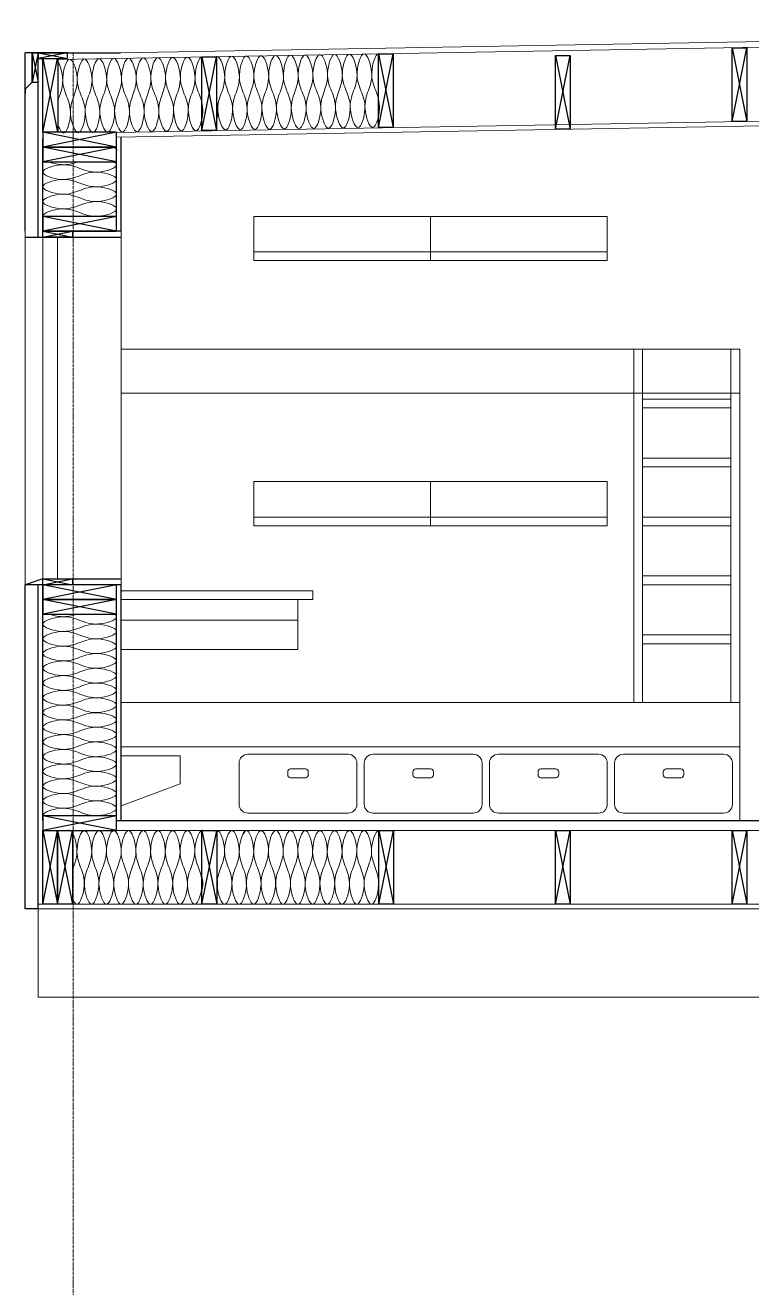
# Model space of a CAD drawing. Header units: millimetres. Extents: x 52 to 69096, y 37 to 64062.
# Drawn here: x 53071 to 55537, y 58418 to 62702 of the extents above; entities that cross this region are included whole.
import ezdxf

# ---------------------------------------------------------------- set-up
doc = ezdxf.new("R2010")
doc.units = ezdxf.units.MM
doc.linetypes.add('ACAD_ISO04W100', pattern=[30, 24, -3, 0, -3])
doc.layers.add('разрез', color=18, linetype='Continuous', lineweight=25, true_color=0x000000)

msp = doc.modelspace()

# ---------------------------------------------------------------- linework, layer by layer
at = {"layer": 'разрез', "lineweight": 25}
for p, q in [((53070.7, 62003.3), (53070.7, 62608.9)), ((53114.7, 61983.3), (53114.7, 62584.8)), ((53130.7, 62003.3), (53130.7, 62318.3)), ((53380.7, 62003.3), (53380.7, 62322.9)), ((53396.7, 62003.3), (53396.7, 62322.9)), ((53070.7, 59703.3), (53070.7, 60803.3)), ((53396.7, 60003.3), (53396.7, 60803.3))]:
    msp.add_line(p, q, dxfattribs=at)
at = {"layer": 'разрез', "linetype": 'ByBlock', "lineweight": 25}
for p, q in [((53094.7, 62608.9), (53070.7, 62608.9)), ((54270.3, 62605.1), (54320.3, 62355.1)), ((54270.3, 62355.1), (54320.3, 62605.1)), ((54870.7, 62599.5), (54920.7, 62349.5)), ((54870.7, 62349.5), (54920.7, 62599.5)), ((55470.7, 62626), (55520.7, 62376)), ((55470.7, 62376), (55520.7, 62626)), ((53130.7, 62588.9), (53180.7, 62338.9)), ((53130.7, 62338.9), (53180.7, 62588.9)), ((53670.5, 62594.6), (53720.5, 62344.6)), ((53670.5, 62344.6), (53720.5, 62594.6)), ((53380.4, 62338.9), (53130.4, 62288.9)), ((53380.4, 62288.9), (53130.4, 62338.9)), ((53380.4, 62288.9), (53130.4, 62238.9)), ((53380.4, 62238.9), (53130.4, 62288.9)), ((53380.7, 62053.3), (53130.7, 62003.3)), ((53380.7, 62003.3), (53130.7, 62053.3)), ((53396.7, 62003.3), (53130.7, 62003.3)), ((53130.7, 61983.3), (53230.7, 62003.3)), ((53130.7, 62003.3), (53230.7, 61983.3)), ((53070.7, 61983.3), (53396.7, 61983.3)), ((53130.7, 60823.3), (53070.7, 60803.3)), ((53396.7, 60803.3), (53070.7, 60803.3)), ((53114.7, 59703.3), (53114.7, 60803.3)), ((53130.7, 60803.3), (53230.7, 60823.3)), ((53130.7, 60823.3), (53230.7, 60803.3)), ((53130.7, 60003.3), (53130.7, 60803.3)), ((53380.7, 60803.3), (53130.7, 60753.3)), ((53380.7, 60753.3), (53130.7, 60803.3)), ((53230.7, 60823.3), (53396.7, 60823.3)), ((53380.7, 60003.3), (53380.7, 60803.3)), ((53396.7, 60003.3), (53396.7, 60803.3)), ((53380.7, 60753.3), (53130.7, 60703.3)), ((53380.7, 60703.3), (53130.7, 60753.3)), ((53396.7, 60003.3), (53396.7, 60403.3)), ((53380.7, 60019.3), (53130.7, 59969.3)), ((53380.7, 59969.3), (53130.7, 60019.3)), ((53380.7, 60003.3), (58733.7, 60003.3)), ((53396.7, 60003.3), (55496.7, 60003.5)), ((53396.7, 60003.3), (55496.7, 60003.3)), ((53130.7, 59969.3), (53180.7, 59719.3)), ((53130.7, 59719.3), (53180.7, 59969.3)), ((53180.7, 59969.3), (53230.7, 59719.3)), ((53180.7, 59719.3), (53230.7, 59969.3)), ((53670.7, 59969.3), (53720.7, 59719.3)), ((53670.7, 59719.3), (53720.7, 59969.3)), ((54270.7, 59969.3), (54320.7, 59719.3)), ((54270.7, 59719.3), (54320.7, 59969.3)), ((54870.7, 59969.3), (54920.7, 59719.3)), ((54870.7, 59719.3), (54920.7, 59969.3)), ((55470.7, 59969.3), (55520.7, 59719.3)), ((55470.7, 59719.3), (55520.7, 59969.3)), ((53114.7, 59703.3), (53070.7, 59703.3))]:
    msp.add_line(p, q, dxfattribs=at)
at = {"layer": 'разрез', "linetype": 'ACAD_ISO04W100', "lineweight": 18, "ltscale": 0.5}
msp.add_line((53233.7, 56014.9), (53233.7, 62606.1), dxfattribs=at)
at = {"layer": 'разрез', "linetype": 'ByBlock', "lineweight": 18}
for p, q in [((54446.7, 62053.3), (54446.7, 61903.3)), ((53070.7, 62003.3), (53070.7, 60803.3)), ((53130.7, 60803.3), (53130.7, 62003.3)), ((53396.7, 62003.3), (53396.7, 60803.3)), ((53180.7, 60823.3), (53180.7, 61983.3)), ((53846.7, 61933.3), (55046.7, 61933.3)), ((53396.7, 61603.3), (55496.7, 61603.3)), ((55136.7, 61603.3), (55136.7, 60403.3)), ((55166.7, 61603.3), (55166.7, 60403.3)), ((55466.7, 61603.3), (55466.7, 60403.3)), ((55496.7, 61603.3), (55496.7, 61453.3)), ((55496.7, 61603.3), (55496.7, 60403.3)), ((53396.7, 61453.3), (55496.7, 61453.3)), ((55166.7, 61433.3), (55466.7, 61433.3)), ((55166.7, 61403.3), (55466.7, 61403.3)), ((55166.7, 61233.3), (55466.7, 61233.3)), ((55166.7, 61203.3), (55466.7, 61203.3)), ((54446.7, 61153.3), (54446.7, 61003.3)), ((53846.7, 61033.3), (55046.7, 61033.3)), ((55166.7, 61033.3), (55466.7, 61033.3)), ((55166.7, 61003.3), (55466.7, 61003.3)), ((55166.7, 60833.3), (55466.7, 60833.3)), ((55166.7, 60803.3), (55466.7, 60803.3)), ((53396.7, 60783.3), (54046.7, 60783.3)), ((53396.7, 60753.3), (54046.7, 60753.3)), ((53996.7, 60753.3), (53996.7, 60583.3)), ((54046.7, 60753.3), (54046.7, 60783.3)), ((53996.7, 60683.3), (53396.7, 60683.3)), ((55166.7, 60633.3), (55466.7, 60633.3)), ((53996.7, 60583.3), (53396.7, 60583.3)), ((55166.7, 60603.3), (55466.7, 60603.3)), ((53396.7, 60403.3), (55496.7, 60403.3)), ((55196.7, 60403.3), (55496.7, 60403.3)), ((55496.7, 60403.3), (55496.8, 60003.5)), ((53396.7, 60253.3), (55496.7, 60253.3)), ((53114.7, 59403.3), (53114.7, 59703.3)), ((53114.7, 59403.3), (57754.7, 59403.3))]:
    msp.add_line(p, q, dxfattribs=at)
at = {"layer": 'разрез', "linetype": 'ByBlock', "lineweight": 20}
for p, q in [((53130.7, 59969.3), (58733.7, 59969.3)), ((53114.7, 59719.3), (57770.7, 59719.3)), ((53114.7, 59703.3), (57754.7, 59703.3))]:
    msp.add_line(p, q, dxfattribs=at)
for points in [[(58733.7, 62682.8), (53181, 62585.9)], [(58733.7, 62702.1), (53394.1, 62608.9)], [(58733.7, 62432.1), (53380.4, 62338.6)], [(58733.7, 62416.1), (53380.4, 62322.6)]]:
    msp.add_lwpolyline(points, dxfattribs=at)
at = {"layer": 'разрез', "linetype": 'ByBlock', "lineweight": 25}
for points in [[(53094.7, 62608.9), (53094.7, 62508.9), (53070.8, 62485), (53070.8, 62470)], [(53094.7, 62608.9), (53114.7, 62508.9)], [(53114.7, 62608.9), (53094.7, 62508.9)], [(53094.7, 62508.9), (53094.7, 62608.9), (53394.1, 62608.9)], [(53114.7, 62608.9), (53214.7, 62588.9)], [(53214.7, 62608.9), (53114.7, 62588.9)]]:
    msp.add_lwpolyline(points, dxfattribs=at)
for points in [[(53094.7, 62608.9), (53094.7, 62508.9), (53114.7, 62508.9), (53114.7, 62608.9)], [(53214.7, 62608.9), (53114.7, 62608.9), (53114.7, 62588.9), (53214.7, 62588.9)], [(54320.3, 62355.1), (54270.3, 62355.1), (54270.3, 62605.1), (54320.3, 62605.1)], [(54920.7, 62349.5), (54870.7, 62349.5), (54870.7, 62599.5), (54920.7, 62599.5)], [(55520.7, 62376), (55470.7, 62376), (55470.7, 62626), (55520.7, 62626)], [(53181, 62338.9), (53131, 62338.9), (53131, 62588.9), (53181, 62588.9)], [(53720.5, 62344.6), (53670.5, 62344.6), (53670.5, 62594.6), (53720.5, 62594.6)], [(53380.4, 62338.9), (53130.4, 62338.9), (53130.4, 62288.9), (53380.4, 62288.9)], [(53380.4, 62288.9), (53130.4, 62288.9), (53130.4, 62238.9), (53380.4, 62238.9)], [(53380.7, 62053.3), (53130.7, 62053.3), (53130.7, 62003.3), (53380.7, 62003.3)], [(53230.7, 61983.3), (53130.7, 61983.3), (53130.7, 62003.3), (53230.7, 62003.3)], [(53230.7, 60803.3), (53130.7, 60803.3), (53130.7, 60823.3), (53230.7, 60823.3)], [(53380.7, 60803.3), (53130.7, 60803.3), (53130.7, 60753.3), (53380.7, 60753.3)], [(53380.7, 60753.3), (53130.7, 60753.3), (53130.7, 60703.3), (53380.7, 60703.3)], [(53380.7, 60019.3), (53130.7, 60019.3), (53130.7, 59969.3), (53380.7, 59969.3)], [(53180.7, 59719.3), (53130.7, 59719.3), (53130.7, 59969.3), (53180.7, 59969.3)], [(53230.7, 59719.3), (53180.7, 59719.3), (53180.7, 59969.3), (53230.7, 59969.3)], [(53720.7, 59719.3), (53670.7, 59719.3), (53670.7, 59969.3), (53720.7, 59969.3)], [(54320.7, 59719.3), (54270.7, 59719.3), (54270.7, 59969.3), (54320.7, 59969.3)], [(54920.7, 59719.3), (54870.7, 59719.3), (54870.7, 59969.3), (54920.7, 59969.3)], [(55520.7, 59719.3), (55470.7, 59719.3), (55470.7, 59969.3), (55520.7, 59969.3)]]:
    msp.add_lwpolyline(points, close=True, dxfattribs=at)
at = {"layer": 'разрез', "linetype": 'ByBlock', "lineweight": 18}
for points in [[(53846.7, 62053.3), (55046.7, 62053.3), (55046.7, 61903.3), (53846.7, 61903.3)], [(53846.7, 61153.3), (55046.7, 61153.3), (55046.7, 61003.3), (53846.7, 61003.3)], [(53396.7, 60223.3), (53596.7, 60223.3), (53596.7, 60128.3), (53396.7, 60053.3)]]:
    msp.add_lwpolyline(points, close=True, dxfattribs=at)
for points in [[(54166.7, 60028.3), (53826.7, 60028.3, -0.414214), (53796.7, 60058.3), (53796.7, 60198.3, -0.414214), (53826.7, 60228.3), (54166.7, 60228.3), (54166.7, 60228.3, -0.414214), (54196.7, 60198.3), (54196.7, 60058.3, -0.414214), (54166.7, 60028.3)], [(54591.7, 60028.3), (54251.7, 60028.3, -0.414214), (54221.7, 60058.3), (54221.7, 60198.3, -0.414214), (54251.7, 60228.3), (54591.7, 60228.3), (54591.7, 60228.3, -0.414214), (54621.7, 60198.3), (54621.7, 60058.3, -0.414214), (54591.7, 60028.3)], [(55016.7, 60028.3), (54676.7, 60028.3, -0.414214), (54646.7, 60058.3), (54646.7, 60198.3, -0.414214), (54676.7, 60228.3), (55016.7, 60228.3), (55016.7, 60228.3, -0.414214), (55046.7, 60198.3), (55046.7, 60058.3, -0.414214), (55016.7, 60028.3)], [(55441.7, 60028.3), (55101.7, 60028.3, -0.414214), (55071.7, 60058.3), (55071.7, 60198.3, -0.414214), (55101.7, 60228.3), (55441.7, 60228.3), (55441.7, 60228.3, -0.414214), (55471.7, 60198.3), (55471.7, 60058.3, -0.414214), (55441.7, 60028.3)], [(53971.7, 60178.3), (54021.7, 60178.3, -0.414214), (54031.7, 60168.3), (54031.7, 60158.3, -0.414214), (54021.7, 60148.3), (53971.7, 60148.3, -0.414214), (53961.7, 60158.3), (53961.7, 60168.3, -0.414214)], [(54396.7, 60178.3), (54446.7, 60178.3, -0.414214), (54456.7, 60168.3), (54456.7, 60158.3, -0.414214), (54446.7, 60148.3), (54396.7, 60148.3, -0.414214), (54386.7, 60158.3), (54386.7, 60168.3, -0.414214)], [(54821.7, 60178.3), (54871.7, 60178.3, -0.414214), (54881.7, 60168.3), (54881.7, 60158.3, -0.414214), (54871.7, 60148.3), (54821.7, 60148.3, -0.414214), (54811.7, 60158.3), (54811.7, 60168.3, -0.414214)], [(55246.7, 60178.3), (55296.7, 60178.3, -0.414214), (55306.7, 60168.3), (55306.7, 60158.3, -0.414214), (55296.7, 60148.3), (55246.7, 60148.3, -0.414214), (55236.7, 60158.3), (55236.7, 60168.3, -0.414214)]]:
    msp.add_lwpolyline(points, format="xyb", close=True, dxfattribs=at)
for points, knots in [([(53821, 62598.1), (53809.5, 62596.7), (53789.1, 62528.4), (53811.3, 62472.9), (53832.6, 62417.1), (53801.6, 62312.4), (53766, 62415.9), (53786.3, 62472.5), (53806.5, 62529.1), (53771, 62632.6), (53738.9, 62527.9), (53761.3, 62472.1), (53783.6, 62416.2), (53751.6, 62311.5), (53715.9, 62415.1), (53736.3, 62471.6), (53756.5, 62528.2), (53731.5, 62601.2), (53718.6, 62595.7), (53717.1, 62594.6)], [796.649988, 796.649988, 796.649988, 796.649988, 862.777539, 926.515283, 990.253027, 1057.567587, 1124.882147, 1188.619891, 1252.357635, 1319.672195, 1386.986755, 1450.724499, 1514.462243, 1581.776803, 1649.091363, 1712.829107, 1776.566851, 1843.881411, 1852.744444, 1852.744444, 1852.744444, 1852.744444]), ([(53920.4, 62599.8), (53908.9, 62598.4), (53888.5, 62530.1), (53910.6, 62474.6), (53932, 62418.8), (53901, 62314.1), (53865.4, 62417.6), (53885.7, 62474.2), (53905.9, 62530.8), (53870.4, 62634.3), (53838.3, 62529.6), (53860.7, 62473.8), (53883, 62418), (53851, 62313.2), (53815.3, 62416.8), (53835.7, 62473.3), (53855.9, 62529.9), (53832.4, 62598.3), (53821, 62598.1)], [796.649988, 796.649988, 796.649988, 796.649988, 862.777539, 926.515283, 990.253027, 1057.567587, 1124.882147, 1188.619891, 1252.357635, 1319.672195, 1386.986755, 1450.724499, 1514.462243, 1581.776803, 1649.091363, 1712.829107, 1776.566851, 1843.835986, 1843.835986, 1843.835986, 1843.835986]), ([(54270.3, 62605.9), (54258.9, 62604.5), (54238.5, 62536.2), (54260.6, 62480.8), (54281.9, 62424.9), (54250.9, 62320.2), (54215.4, 62423.8), (54235.6, 62480.3), (54255.9, 62536.9), (54220.3, 62640.4), (54188.3, 62535.7), (54210.6, 62479.9), (54232.9, 62424.1), (54200.9, 62319.4), (54165.3, 62422.9), (54185.6, 62479.5), (54205.9, 62536), (54170.3, 62639.6), (54138.3, 62534.8), (54160.6, 62479), (54182.9, 62423.2), (54150.9, 62318.5), (54115.3, 62422), (54135.6, 62478.6), (54155.8, 62535.1), (54120.3, 62638.7), (54088.4, 62534), (54110.6, 62478.1), (54132.9, 62422.3), (54100.9, 62317.6), (54065.2, 62421.1), (54085.7, 62477.7), (54105.9, 62534.3), (54070.4, 62637.8), (54038.3, 62533.1), (54060.7, 62477.3), (54082.9, 62421.5), (54051, 62316.7), (54015.3, 62420.3), (54035.7, 62476.8), (54055.9, 62533.4), (54020.4, 62636.9), (53988.5, 62532.2), (54010.7, 62476.4), (54033, 62420.6), (54001, 62315.9), (53965.3, 62419.4), (53985.7, 62476), (54006, 62532.5), (53970.4, 62636.1), (53938.4, 62531.4), (53960.7, 62475.5), (53982.9, 62419.7), (53951, 62315), (53915, 62418.5), (53935.7, 62475.1), (53956, 62531.6), (53932.4, 62600.8), (53920.6, 62599.8), (53920.4, 62599.8)], [796.649988, 796.649988, 796.649988, 796.649988, 862.777539, 926.515283, 990.253027, 1057.567587, 1124.882147, 1188.619891, 1252.357635, 1319.672195, 1386.986755, 1450.724499, 1514.462243, 1581.776803, 1649.091363, 1712.829107, 1776.566851, 1843.881411, 1911.195971, 1974.933715, 2038.671459, 2105.986019, 2173.300579, 2237.038323, 2300.776067, 2368.090627, 2435.405187, 2499.142931, 2562.880675, 2630.195235, 2697.509795, 2761.247539, 2824.985283, 2892.299843, 2959.614403, 3023.352147, 3087.089891, 3154.404451, 3221.719011, 3285.456755, 3349.194499, 3416.509059, 3483.823619, 3547.561363, 3611.299107, 3678.613667, 3745.928227, 3809.665971, 3873.403715, 3940.718275, 4008.032835, 4071.770579, 4135.508323, 4202.822883, 4270.137443, 4333.875187, 4397.612931, 4464.927491, 4466.169512, 4466.169512, 4466.169512, 4466.169512]), ([(53221.2, 62586.8), (53209.7, 62585.4), (53189.3, 62517.1), (53211.5, 62461.6), (53232.8, 62405.8), (53205.5, 62313.7), (53186.1, 62350.9), (53181, 62368.5)], [796.649988, 796.649988, 796.649988, 796.649988, 862.777539, 926.515283, 990.253027, 1057.567587, 1101.031109, 1101.031109, 1101.031109, 1101.031109]), ([(53181, 62445.1), (53182.7, 62450.6), (53191.2, 62474.4), (53204.8, 62512.4), (53189.1, 62567.7), (53181, 62579.2)], [1170.418232, 1170.418232, 1170.418232, 1170.418232, 1188.619891, 1252.357635, 1301.477088, 1301.477088, 1301.477088, 1301.477088]), ([(53320.6, 62588.5), (53309.1, 62587.1), (53288.7, 62518.8), (53310.8, 62463.3), (53332.2, 62407.5), (53301.2, 62302.8), (53265.6, 62406.3), (53285.9, 62462.9), (53306.1, 62519.4), (53270.6, 62623), (53238.5, 62518.3), (53260.9, 62462.4), (53283.2, 62406.6), (53251.2, 62301.9), (53215.5, 62405.4), (53235.9, 62462), (53256.1, 62518.5), (53232.6, 62586.9), (53221.2, 62586.8)], [796.649988, 796.649988, 796.649988, 796.649988, 862.777539, 926.515283, 990.253027, 1057.567587, 1124.882147, 1188.619891, 1252.357635, 1319.672195, 1386.986755, 1450.724499, 1514.462243, 1581.776803, 1649.091363, 1712.829107, 1776.566851, 1843.835986, 1843.835986, 1843.835986, 1843.835986]), ([(53670.5, 62594.6), (53659.1, 62593.2), (53638.7, 62524.9), (53660.8, 62469.4), (53682.1, 62413.6), (53651.1, 62308.9), (53615.6, 62412.4), (53635.8, 62469), (53656.1, 62525.6), (53620.5, 62629.1), (53588.5, 62524.4), (53610.8, 62468.6), (53633.1, 62412.7), (53601.1, 62308), (53565.5, 62411.5), (53585.8, 62468.1), (53606.1, 62524.7), (53570.5, 62628.2), (53538.5, 62523.5), (53560.8, 62467.7), (53583.1, 62411.9), (53551.1, 62307.1), (53515.5, 62410.7), (53535.8, 62467.2), (53556, 62523.8), (53520.5, 62627.3), (53488.6, 62522.6), (53510.8, 62466.8), (53533.1, 62411), (53501.1, 62306.3), (53465.4, 62409.8), (53485.9, 62466.4), (53506.1, 62522.9), (53470.6, 62626.5), (53438.5, 62521.8), (53460.9, 62465.9), (53483.1, 62410.1), (53451.2, 62305.4), (53415.5, 62408.9), (53435.9, 62465.5), (53456.1, 62522.1), (53420.6, 62625.6), (53388.7, 62520.9), (53410.9, 62465.1), (53433.2, 62409.2), (53401.2, 62304.5), (53365.5, 62408.1), (53385.9, 62464.6), (53406.2, 62521.2), (53370.6, 62624.7), (53338.6, 62520), (53360.9, 62464.2), (53383.1, 62408.4), (53351.2, 62303.7), (53315.2, 62407.2), (53335.9, 62463.8), (53356.2, 62520.3), (53332.6, 62589.5), (53320.8, 62588.5), (53320.6, 62588.5)], [796.649988, 796.649988, 796.649988, 796.649988, 862.777539, 926.515283, 990.253027, 1057.567587, 1124.882147, 1188.619891, 1252.357635, 1319.672195, 1386.986755, 1450.724499, 1514.462243, 1581.776803, 1649.091363, 1712.829107, 1776.566851, 1843.881411, 1911.195971, 1974.933715, 2038.671459, 2105.986019, 2173.300579, 2237.038323, 2300.776067, 2368.090627, 2435.405187, 2499.142931, 2562.880675, 2630.195235, 2697.509795, 2761.247539, 2824.985283, 2892.299843, 2959.614403, 3023.352147, 3087.089891, 3154.404451, 3221.719011, 3285.456755, 3349.194499, 3416.509059, 3483.823619, 3547.561363, 3611.299107, 3678.613667, 3745.928227, 3809.665971, 3873.403715, 3940.718275, 4008.032835, 4071.770579, 4135.508323, 4202.822883, 4270.137443, 4333.875187, 4397.612931, 4464.927491, 4466.169512, 4466.169512, 4466.169512, 4466.169512]), ([(53720.5, 62445.2), (53723.5, 62434.5), (53726.5, 62415.3), (53722.7, 62390.1), (53720.5, 62380.9)], [2004.300093, 2004.300093, 2004.300093, 2004.300093, 2038.671459, 2060.829398, 2060.829398, 2060.829398, 2060.829398]), ([(53372.4, 62238.9), (53377.5, 62235.8), (53391.2, 62220.9), (53311.9, 62195), (53255.7, 62216.4), (53199.5, 62237.7), (53095.3, 62203.9), (53199.5, 62170.1), (53255.7, 62191.4), (53311.9, 62212.7), (53416, 62178.9), (53311.9, 62145.1), (53255.7, 62166.4), (53199.5, 62187.7), (53095.3, 62153.9), (53199.5, 62120.2), (53255.7, 62141.4), (53311.9, 62162.8), (53416, 62128.9), (53311.9, 62095.1), (53255.7, 62116.4), (53199.5, 62137.8), (53095.3, 62103.9), (53199.5, 62070.1), (53255.7, 62091.4), (53311.9, 62112.6), (53416, 62078.9), (53311.9, 62044.7), (53255.7, 62066.4), (53199.5, 62087.7), (53129.9, 62065.3), (53130.7, 62053.5), (53130.7, 62053.3)], [2610.089017, 2610.089017, 2610.089017, 2610.089017, 2630.195235, 2697.509795, 2761.247539, 2824.985283, 2892.299843, 2959.614403, 3023.352147, 3087.089891, 3154.404451, 3221.719011, 3285.456755, 3349.194499, 3416.509059, 3483.823619, 3547.561363, 3611.299107, 3678.613667, 3745.928227, 3809.665971, 3873.403715, 3940.718275, 4008.032835, 4071.770579, 4135.508323, 4202.822883, 4270.137443, 4333.875187, 4397.612931, 4464.927491, 4466.169512, 4466.169512, 4466.169512, 4466.169512]), ([(53149.1, 62238.9), (53161.7, 62233.9), (53204.9, 62224.3), (53232.8, 62232.9), (53249, 62238.9)], [2399.312335, 2399.312335, 2399.312335, 2399.312335, 2435.405187, 2491.494345, 2491.494345, 2491.494345, 2491.494345]), ([(53374.5, 60703.3), (53378.4, 60700.6), (53389.7, 60686.4), (53311.9, 60661.2), (53255.7, 60682.4), (53199.5, 60703.7), (53095.3, 60669.9), (53199.5, 60636.1), (53255.7, 60657.4), (53311.9, 60678.8), (53416, 60644.9), (53311.9, 60611.1), (53255.7, 60632.4), (53199.5, 60653.7), (53095.3, 60619.9), (53199.5, 60586.1), (53255.7, 60607.4), (53311.9, 60628.7), (53416, 60594.9), (53311.9, 60561.1), (53255.7, 60582.4), (53199.5, 60603.6), (53095.3, 60569.9), (53199.5, 60536.1), (53255.7, 60557.4), (53311.9, 60578.7), (53416, 60544.9), (53311.9, 60511), (53255.7, 60532.4), (53199.5, 60553.7), (53095.3, 60519.9), (53199.5, 60486.1), (53255.7, 60507.4), (53311.9, 60528.7), (53416, 60494.9), (53311.9, 60461.1), (53255.7, 60482.4), (53199.5, 60503.7), (53095.3, 60469.9), (53199.5, 60436.3), (53255.7, 60457.4), (53311.9, 60478.8), (53416, 60444.9), (53311.9, 60411.1), (53255.7, 60432.4), (53199.5, 60453.8), (53095.3, 60419.9), (53199.5, 60386.2), (53255.7, 60407.4), (53311.9, 60428.7), (53416, 60394.9), (53311.9, 60360.8), (53255.7, 60382.4), (53199.5, 60403.7), (53129.9, 60381.3), (53130.7, 60369.5), (53130.7, 60369.3)], [1040.336869, 1040.336869, 1040.336869, 1040.336869, 1057.567587, 1124.882147, 1188.619891, 1252.357635, 1319.672195, 1386.986755, 1450.724499, 1514.462243, 1581.776803, 1649.091363, 1712.829107, 1776.566851, 1843.881411, 1911.195971, 1974.933715, 2038.671459, 2105.986019, 2173.300579, 2237.038323, 2300.776067, 2368.090627, 2435.405187, 2499.142931, 2562.880675, 2630.195235, 2697.509795, 2761.247539, 2824.985283, 2892.299843, 2959.614403, 3023.352147, 3087.089891, 3154.404451, 3221.719011, 3285.456755, 3349.194499, 3416.509059, 3483.823619, 3547.561363, 3611.299107, 3678.613667, 3745.928227, 3809.665971, 3873.403715, 3940.718275, 4008.032835, 4071.770579, 4135.508323, 4202.822883, 4270.137443, 4333.875187, 4397.612931, 4464.927491, 4466.169512, 4466.169512, 4466.169512, 4466.169512]), ([(53153.3, 60703.3), (53165.2, 60699), (53203.7, 60691.2), (53229.7, 60698), (53244.7, 60703.3)], [830.504738, 830.504738, 830.504738, 830.504738, 862.777539, 913.879006, 913.879006, 913.879006, 913.879006]), ([(53130.7, 60369.3), (53131.9, 60357.9), (53199.8, 60336.2), (53255.7, 60357.4), (53311.9, 60377.7), (53416, 60344.9), (53311.9, 60311.2), (53255.7, 60332.4), (53199.5, 60353.7), (53095.3, 60319.9), (53199.5, 60286), (53255.7, 60307.4), (53311.9, 60328.7), (53416, 60294.9), (53311.9, 60261.1), (53255.7, 60282.4), (53199.5, 60303.6), (53095.3, 60269.9), (53199.5, 60236), (53255.7, 60257.4), (53311.9, 60278.7), (53416, 60244.9), (53311.9, 60211), (53255.7, 60232.4), (53199.5, 60253.6), (53095.3, 60219.9), (53199.5, 60186.1), (53255.7, 60207.4), (53311.9, 60228.7), (53416, 60194.9), (53311.9, 60161), (53255.7, 60182.4), (53199.5, 60203.7), (53095.3, 60169.9), (53199.5, 60136.1), (53255.7, 60157.4), (53311.9, 60178.7), (53416, 60144.9), (53311.9, 60111.1), (53255.7, 60132.4), (53199.5, 60153.7), (53095.3, 60119.9), (53199.5, 60086.2), (53255.7, 60107.4), (53311.9, 60128.8), (53416, 60094.9), (53311.9, 60061.1), (53255.7, 60082.4), (53199.5, 60103.8), (53095.3, 60069.9), (53199.5, 60036.1), (53255.7, 60057.4), (53311.9, 60078.6), (53416, 60044.9), (53311.9, 60010.7), (53255.7, 60032.4), (53199.5, 60053.7), (53129.9, 60031.3), (53130.7, 60019.5), (53130.7, 60019.3)], [796.649988, 796.649988, 796.649988, 796.649988, 862.777539, 926.515283, 990.253027, 1057.567587, 1124.882147, 1188.619891, 1252.357635, 1319.672195, 1386.986755, 1450.724499, 1514.462243, 1581.776803, 1649.091363, 1712.829107, 1776.566851, 1843.881411, 1911.195971, 1974.933715, 2038.671459, 2105.986019, 2173.300579, 2237.038323, 2300.776067, 2368.090627, 2435.405187, 2499.142931, 2562.880675, 2630.195235, 2697.509795, 2761.247539, 2824.985283, 2892.299843, 2959.614403, 3023.352147, 3087.089891, 3154.404451, 3221.719011, 3285.456755, 3349.194499, 3416.509059, 3483.823619, 3547.561363, 3611.299107, 3678.613667, 3745.928227, 3809.665971, 3873.403715, 3940.718275, 4008.032835, 4071.770579, 4135.508323, 4202.822883, 4270.137443, 4333.875187, 4397.612931, 4464.927491, 4466.169512, 4466.169512, 4466.169512, 4466.169512]), ([(53320.7, 59969.3), (53309.2, 59968.1), (53287.6, 59900.2), (53308.8, 59844.3), (53329.1, 59788.1), (53296.3, 59684), (53262.6, 59788.1), (53283.8, 59844.3), (53305.1, 59900.5), (53271.3, 60004.6), (53237.4, 59900.5), (53258.8, 59844.3), (53280.1, 59788.1), (53252.2, 59702.2), (53235.2, 59727.6), (53230.7, 59739.2)], [796.649988, 796.649988, 796.649988, 796.649988, 862.777539, 926.515283, 990.253027, 1057.567587, 1124.882147, 1188.619891, 1252.357635, 1319.672195, 1386.986755, 1450.724499, 1514.462243, 1581.776803, 1614.375112, 1614.375112, 1614.375112, 1614.375112]), ([(53230.7, 59836.1), (53231.7, 59838.9), (53239.7, 59860), (53253, 59895.1), (53238.4, 59950.1), (53230.7, 59961.9)], [1703.389493, 1703.389493, 1703.389493, 1703.389493, 1712.829107, 1776.566851, 1824.985051, 1824.985051, 1824.985051, 1824.985051]), ([(53670.7, 59969.3), (53659.3, 59968.1), (53637.7, 59900.2), (53658.8, 59844.3), (53679.2, 59788.1), (53646.3, 59684), (53612.6, 59788.1), (53633.8, 59844.3), (53655.1, 59900.5), (53621.3, 60004.6), (53587.5, 59900.5), (53608.8, 59844.3), (53630.2, 59788.1), (53596.3, 59684), (53562.5, 59788.1), (53583.8, 59844.3), (53605, 59900.5), (53571.3, 60004.6), (53537.4, 59900.5), (53558.8, 59844.3), (53580.1, 59788.1), (53546.3, 59684), (53512.5, 59788.1), (53533.8, 59844.3), (53555, 59900.5), (53521.3, 60004.6), (53487.5, 59900.5), (53508.8, 59844.3), (53530.1, 59788.1), (53496.3, 59684), (53462.4, 59788.1), (53483.8, 59844.3), (53505.1, 59900.5), (53471.3, 60004.6), (53437.5, 59900.5), (53458.8, 59844.3), (53480.1, 59788.1), (53446.3, 59684), (53412.5, 59788.1), (53433.8, 59844.3), (53455.1, 59900.5), (53421.3, 60004.6), (53387.6, 59900.5), (53408.8, 59844.3), (53430.2, 59788.1), (53396.3, 59684), (53362.5, 59788.1), (53383.8, 59844.3), (53405.2, 59900.5), (53371.3, 60004.6), (53337.6, 59900.5), (53358.8, 59844.3), (53380.1, 59788.1), (53346.3, 59684), (53312.1, 59788.1), (53333.8, 59844.3), (53355.1, 59900.5), (53332.7, 59970.1), (53320.9, 59969.3), (53320.7, 59969.3)], [796.649988, 796.649988, 796.649988, 796.649988, 862.777539, 926.515283, 990.253027, 1057.567587, 1124.882147, 1188.619891, 1252.357635, 1319.672195, 1386.986755, 1450.724499, 1514.462243, 1581.776803, 1649.091363, 1712.829107, 1776.566851, 1843.881411, 1911.195971, 1974.933715, 2038.671459, 2105.986019, 2173.300579, 2237.038323, 2300.776067, 2368.090627, 2435.405187, 2499.142931, 2562.880675, 2630.195235, 2697.509795, 2761.247539, 2824.985283, 2892.299843, 2959.614403, 3023.352147, 3087.089891, 3154.404451, 3221.719011, 3285.456755, 3349.194499, 3416.509059, 3483.823619, 3547.561363, 3611.299107, 3678.613667, 3745.928227, 3809.665971, 3873.403715, 3940.718275, 4008.032835, 4071.770579, 4135.508323, 4202.822883, 4270.137443, 4333.875187, 4397.612931, 4464.927491, 4466.169512, 4466.169512, 4466.169512, 4466.169512]), ([(53821.8, 59969.3), (53810.3, 59968.1), (53788.7, 59900.2), (53809.9, 59844.3), (53830.2, 59788.1), (53797.4, 59684), (53763.6, 59788.1), (53784.9, 59844.3), (53806.1, 59900.5), (53772.4, 60004.6), (53738.5, 59900.5), (53759.9, 59844.3), (53781.2, 59788.1), (53747.4, 59684), (53713.5, 59788.1), (53734.9, 59844.3), (53756.1, 59900.5), (53733.3, 59971), (53721.3, 59969.2), (53720.7, 59969.1)], [796.649988, 796.649988, 796.649988, 796.649988, 862.777539, 926.515283, 990.253027, 1057.567587, 1124.882147, 1188.619891, 1252.357635, 1319.672195, 1386.986755, 1450.724499, 1514.462243, 1581.776803, 1649.091363, 1712.829107, 1776.566851, 1843.881411, 1847.08466, 1847.08466, 1847.08466, 1847.08466]), ([(53920.7, 59969.3), (53909.2, 59968.1), (53887.6, 59900.2), (53908.8, 59844.3), (53929.1, 59788.1), (53896.3, 59684), (53862.6, 59788.1), (53883.8, 59844.3), (53905.1, 59900.5), (53871.3, 60004.6), (53837.4, 59900.5), (53858.8, 59844.3), (53880.1, 59788.1), (53846.3, 59684), (53812.5, 59788.1), (53833.8, 59844.3), (53855, 59900.5), (53828.6, 59982.2), (53812.9, 59964.6), (53809.2, 59957.4)], [796.649988, 796.649988, 796.649988, 796.649988, 862.777539, 926.515283, 990.253027, 1057.567587, 1124.882147, 1188.619891, 1252.357635, 1319.672195, 1386.986755, 1450.724499, 1514.462243, 1581.776803, 1649.091363, 1712.829107, 1776.566851, 1843.881411, 1868.383307, 1868.383307, 1868.383307, 1868.383307]), ([(54270.7, 59969.3), (54259.3, 59968.1), (54237.7, 59900.2), (54258.8, 59844.3), (54279.2, 59788.1), (54246.3, 59684), (54212.6, 59788.1), (54233.8, 59844.3), (54255.1, 59900.5), (54221.3, 60004.6), (54187.5, 59900.5), (54208.8, 59844.3), (54230.2, 59788.1), (54196.3, 59684), (54162.5, 59788.1), (54183.8, 59844.3), (54205, 59900.5), (54171.3, 60004.6), (54137.4, 59900.5), (54158.8, 59844.3), (54180.1, 59788.1), (54146.3, 59684), (54112.5, 59788.1), (54133.8, 59844.3), (54155, 59900.5), (54121.3, 60004.6), (54087.5, 59900.5), (54108.8, 59844.3), (54130.1, 59788.1), (54096.3, 59684), (54062.4, 59788.1), (54083.8, 59844.3), (54105.1, 59900.5), (54071.3, 60004.6), (54037.5, 59900.5), (54058.8, 59844.3), (54080.1, 59788.1), (54046.3, 59684), (54012.5, 59788.1), (54033.8, 59844.3), (54055.1, 59900.5), (54021.3, 60004.6), (53987.6, 59900.5), (54008.8, 59844.3), (54030.2, 59788.1), (53996.3, 59684), (53962.5, 59788.1), (53983.8, 59844.3), (54005.2, 59900.5), (53971.3, 60004.6), (53937.6, 59900.5), (53958.8, 59844.3), (53980.1, 59788.1), (53946.3, 59684), (53912.1, 59788.1), (53933.8, 59844.3), (53955.1, 59900.5), (53932.7, 59970.1), (53920.9, 59969.3), (53920.7, 59969.3)], [796.649988, 796.649988, 796.649988, 796.649988, 862.777539, 926.515283, 990.253027, 1057.567587, 1124.882147, 1188.619891, 1252.357635, 1319.672195, 1386.986755, 1450.724499, 1514.462243, 1581.776803, 1649.091363, 1712.829107, 1776.566851, 1843.881411, 1911.195971, 1974.933715, 2038.671459, 2105.986019, 2173.300579, 2237.038323, 2300.776067, 2368.090627, 2435.405187, 2499.142931, 2562.880675, 2630.195235, 2697.509795, 2761.247539, 2824.985283, 2892.299843, 2959.614403, 3023.352147, 3087.089891, 3154.404451, 3221.719011, 3285.456755, 3349.194499, 3416.509059, 3483.823619, 3547.561363, 3611.299107, 3678.613667, 3745.928227, 3809.665971, 3873.403715, 3940.718275, 4008.032835, 4071.770579, 4135.508323, 4202.822883, 4270.137443, 4333.875187, 4397.612931, 4464.927491, 4466.169512, 4466.169512, 4466.169512, 4466.169512])]:
    msp.add_open_spline(points, degree=3, knots=knots, dxfattribs=at)
at = {"layer": 'разрез', "linetype": 'ByBlock', "lineweight": 25}
for points, knots in [([(53372.4, 62288.9), (53377.5, 62285.8), (53381.2, 62281.8), (53380.6, 62277.8), (53380.4, 62277.3)], [2085.898648, 2085.898648, 2085.898648, 2085.898648, 2105.986019, 2109.203504, 2109.203504, 2109.203504, 2109.203504]), ([(53673, 59969.3), (53672.8, 59969.3), (53672, 59969.3), (53671.3, 59969.2), (53670.7, 59969.1)], [2366.923781, 2366.923781, 2366.923781, 2366.923781, 2368.090627, 2371.323027, 2371.323027, 2371.323027, 2371.323027]), ([(53670.7, 59808.6), (53672.1, 59800.5), (53673, 59788.1), (53671.4, 59773.7), (53670.7, 59769.5)], [2538.386702, 2538.386702, 2538.386702, 2538.386702, 2562.880675, 2572.749735, 2572.749735, 2572.749735, 2572.749735]), ([(53720.7, 59808.7), (53722.1, 59800.5), (53723, 59788.1), (53721.4, 59773.6), (53720.7, 59769.4)], [2014.123125, 2014.123125, 2014.123125, 2014.123125, 2038.671459, 2048.603442, 2048.603442, 2048.603442, 2048.603442])]:
    msp.add_open_spline(points, degree=3, knots=knots, dxfattribs=at)
for points in [[(53130.7, 60719.3), (53130.7, 60719.3), (53130.7, 60719.2), (53130.7, 60719.2)], [(53221.8, 59969.3), (53221.6, 59969.3), (53221.3, 59969.3), (53221, 59969.3), (53220.8, 59969.3)]]:
    msp.add_open_spline(points, degree=3, dxfattribs=at)

doc.saveas('drawing.dxf')
